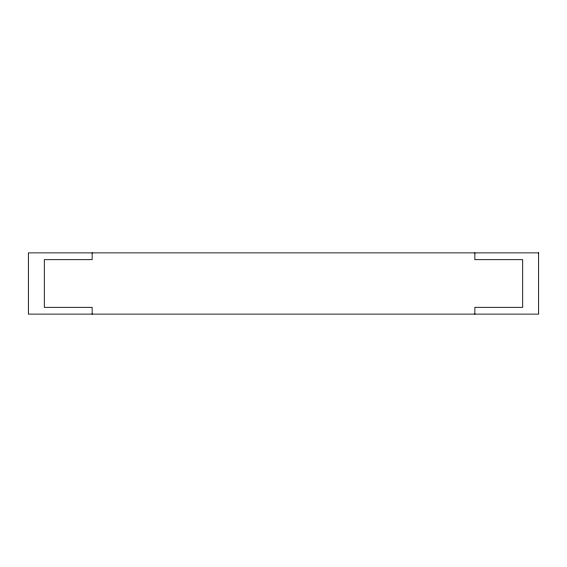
<?xml version="1.0" encoding="UTF-8"?>
<svg xmlns="http://www.w3.org/2000/svg" width="567" height="567" viewBox="0 0 567 567"><rect width="100%" height="100%" fill="white"/><g stroke="black" fill="none" stroke-linecap="round" stroke-linejoin="round"><path stroke-width="0.85" d="M474.863 252.882L474.863 259.686L522.703 259.686L522.703 307.314L474.863 307.314L474.863 314.118M92.138 252.882L92.138 259.686L44.297 259.686L44.297 307.314L92.138 307.314L92.138 314.118M538.65 252.882L28.35 252.882L28.35 314.118L538.65 314.118L538.65 252.882"/></g></svg>
